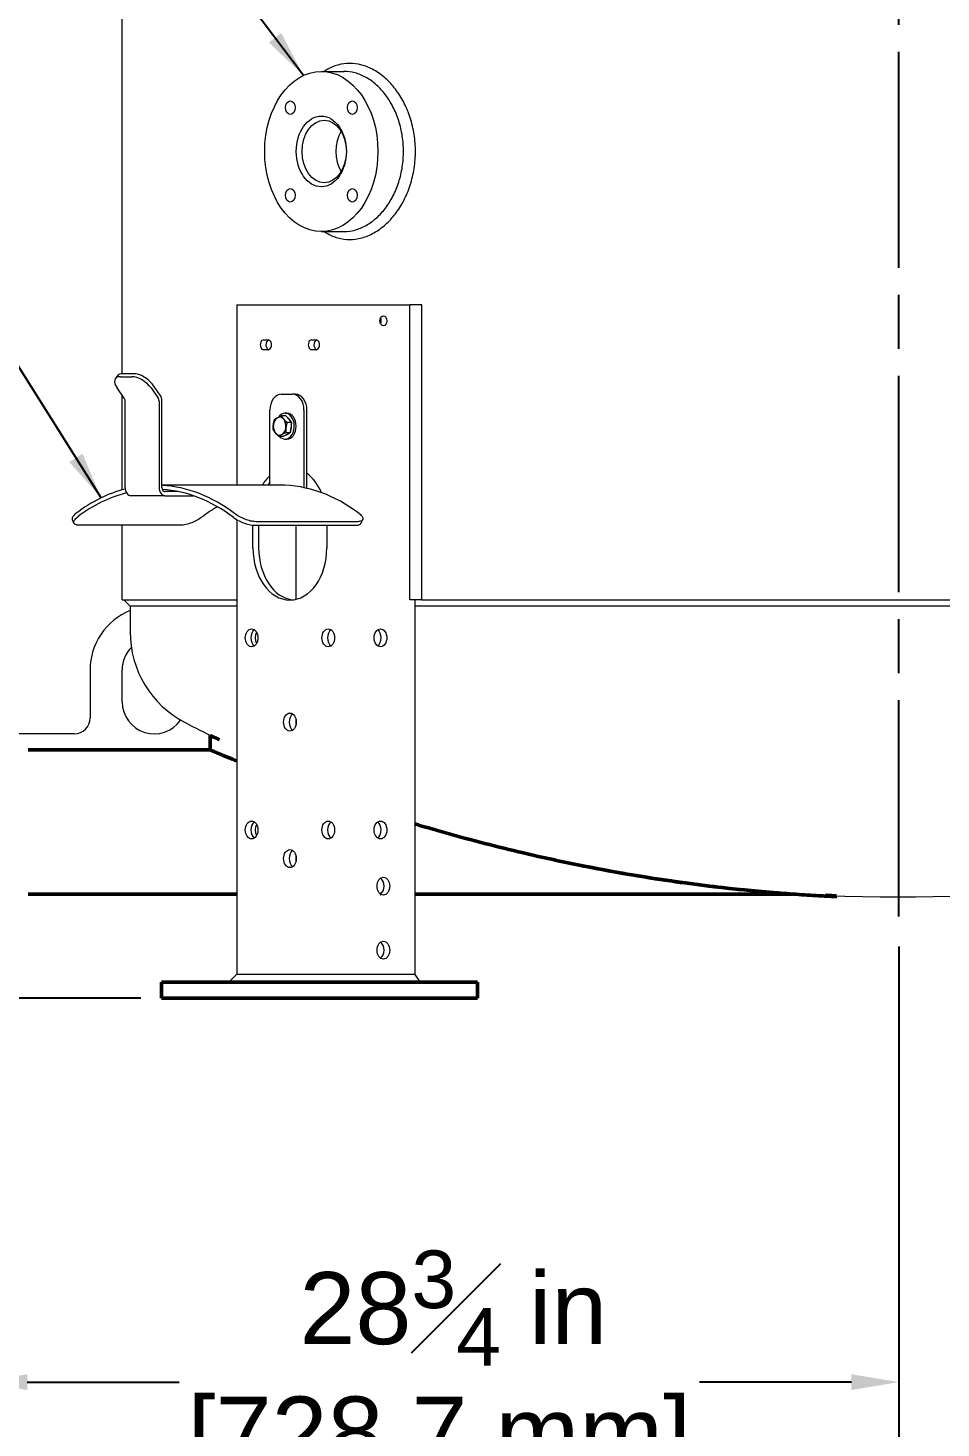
# Model space of a CAD drawing. Header units: inches. Extents: x 19 to 503, y 7 to 322.
# Drawn here: x 76.35 to 104.86, y 30.13 to 73.85 of the extents above; entities that cross this region are included whole.
import ezdxf

# ---------------------------------------------------------------- set-up
doc = ezdxf.new("R2010")
doc.units = ezdxf.units.IN
doc.header["$LTSCALE"] = 15
doc.header["$MEASUREMENT"] = 0
doc.linetypes.add('CHAIN', pattern=[0.7087, 0.4724, -0.0591, 0.1181, -0.0591])
doc.layers.add('Centerline', color=5, linetype='CHAIN', lineweight=25, true_color=0x0000ff)
for name, color, linetype, lineweight in [('Dimension (ANSI)', 7, 'Continuous', 25), ('Symbol (ANSI)', 7, 'Continuous', 25), ('Visible (ANSI)', 7, 'Continuous', 50)]:
    doc.layers.add(name, color=color, linetype=linetype, lineweight=lineweight)
doc.styles.add('MEMCOR Medium', font='arial.ttf')
doc.styles.add('Standard D-E', font='arial.ttf')
doc.dimstyles.new('Default (ANSI)', dxfattribs={"dimscale": 15, "dimtxt": 0.15, "dimasz": 0.098425, "dimexe": 0.125, "dimexo": 0.0625, "dimgap": 0.031496, "dimtad": 0, "dimtih": 1, "dimtoh": 1, "dimdec": 4, "dimrnd": 1e-08, "dimzin": 3, "dimdsep": 46, "dimlunit": 5, "dimtxsty": 'MEMCOR Medium', "dimcen": 0.09, "dimdle": 0.393701, "dimclrd": 256, "dimclre": 256, "dimclrt": 256, "dimadec": 0, "dimazin": 1, "dimtfac": 0.8, "dimtofl": 0, "dimtmove": 0, "dimatfit": 3, "dimfxl": 1, "dimfrac": 1, "dimtolj": 1, "dimtzin": 4, "dimlwd": -1, "dimlwe": -1, "dimarcsym": 0})
doc.dimstyles.new('in [mm] D-E NeptuneBenson$7', dxfattribs={"dimscale": 15, "dimtxt": 0.15, "dimasz": 0.098425, "dimexe": 0.125, "dimexo": 0.063, "dimgap": 0.031496, "dimtad": 0, "dimtih": 1, "dimtoh": 1, "dimdec": 4, "dimrnd": 1e-08, "dimzin": 3, "dimdsep": 46, "dimlunit": 5, "dimtxsty": 'Standard D-E', "dimcen": 0.09, "dimdle": 0.393701, "dimclrd": 256, "dimclre": 256, "dimclrt": 256, "dimadec": 1, "dimazin": 1, "dimtfac": 1, "dimtofl": 0, "dimtmove": 0, "dimatfit": 3, "dimfxl": 1, "dimfrac": 1, "dimtolj": 1, "dimtzin": 4, "dimlwd": -1, "dimlwe": -1, "dimarcsym": 0})

# ---------------------------------------------------------------- blocks, each defined once
blk = doc.blocks.new('*D21')
at = {"layer": 'Defpoints', "color": 0, "transparency": 16777216}
for p in [(45.734, 131.494), (84.314, 131.494), (80.815, 43.556)]:
    blk.add_point(p, dxfattribs=at)
at = {"layer": 'Dimension (ANSI)', "transparency": 16777216}
for p, q in [((83.377, 131.494), (43.859, 131.494)), ((45.734, 130.017), (45.734, 103.807)), ((45.734, 45.033), (45.734, 95.319)), ((79.877, 43.556), (43.859, 43.556))]:
    blk.add_line(p, q, dxfattribs=at)
for points in [[(45.488, 130.017), (45.98, 130.017), (45.734, 131.494)], [(45.488, 45.033), (45.98, 45.033), (45.734, 43.556)]]:
    blk.add_solid(points, dxfattribs=at)
at = {"layer": 'Dimension (ANSI)', "transparency": 16777216, "char_height": 2.25, "attachment_point": 5, "style": 'MEMCOR Medium'}
for s, insert in [('\\A1; 87{\\H0.8x;\\S15#16;} in', (45.734, 101.893)), ('\\A1;[2233.6 mm]', (45.734, 97.649))]:
    blk.add_mtext(s, dxfattribs=dict(at, insert=insert))
blk = doc.blocks.new('*D28')
at = {"layer": 'Defpoints', "color": 0, "transparency": 16777216}
for p in [(31.507, 140.509), (102.964, 140.509), (80.815, 43.556)]:
    blk.add_point(p, dxfattribs=at)
at = {"layer": 'Dimension (ANSI)', "transparency": 16777216}
for p, q in [((102.026, 140.509), (29.632, 140.509)), ((31.507, 139.032), (31.507, 88.995)), ((31.507, 45.033), (31.507, 80.507)), ((79.877, 43.556), (29.632, 43.556))]:
    blk.add_line(p, q, dxfattribs=at)
for points in [[(31.261, 139.032), (31.753, 139.032), (31.507, 140.509)], [(31.261, 45.033), (31.753, 45.033), (31.507, 43.556)]]:
    blk.add_solid(points, dxfattribs=at)
at = {"layer": 'Dimension (ANSI)', "transparency": 16777216, "char_height": 2.25, "attachment_point": 5, "style": 'MEMCOR Medium'}
for s, insert in [('\\A1; 96{\\H0.8x;\\S15#16;} in', (31.507, 87.081)), ('\\A1;[2462.6 mm]', (31.507, 82.837))]:
    blk.add_mtext(s, dxfattribs=dict(at, insert=insert))
blk = doc.blocks.new('*D29')
at = {"layer": 'Defpoints', "color": 0, "transparency": 16777216}
for p in [(103.539, 46.109), (74.849, 44.556), (103.539, 31.564)]:
    blk.add_point(p, dxfattribs=at)
at = {"layer": 'Dimension (ANSI)', "transparency": 16777216}
for p, q in [((103.539, 45.172), (103.539, 29.689)), ((74.849, 43.619), (74.849, 29.689)), ((76.325, 31.564), (81.069, 31.564)), ((102.062, 31.564), (97.319, 31.564))]:
    blk.add_line(p, q, dxfattribs=at)
for points in [[(76.325, 31.81), (76.325, 31.318), (74.849, 31.564)], [(102.062, 31.81), (102.062, 31.318), (103.539, 31.564)]]:
    blk.add_solid(points, dxfattribs=at)
at = {"layer": 'Dimension (ANSI)', "transparency": 16777216, "char_height": 2.25, "attachment_point": 5, "style": 'MEMCOR Medium'}
for s, insert in [('\\A1; 28{\\H0.8x;\\S3#4;} in', (89.194, 33.875)), ('\\A1;[728.7 mm]', (89.194, 29.65))]:
    blk.add_mtext(s, dxfattribs=dict(at, insert=insert))
blk = doc.blocks.new('*D30')
at = {"layer": 'Defpoints', "color": 0, "transparency": 16777216}
for p in [(67.759, 49.056), (70.301, 49.056), (80.815, 43.556)]:
    blk.add_point(p, dxfattribs=at)
at = {"layer": 'Dimension (ANSI)', "transparency": 16777216}
for p, q in [((69.364, 49.056), (65.884, 49.056)), ((67.759, 47.58), (67.759, 45.033)), ((79.877, 43.556), (65.884, 43.556)), ((67.759, 43.556), (67.759, 35.918)), ((67.759, 35.918), (66.283, 35.918))]:
    blk.add_line(p, q, dxfattribs=at)
for points in [[(67.513, 47.58), (68.005, 47.58), (67.759, 49.056)], [(67.513, 45.033), (68.005, 45.033), (67.759, 43.556)]]:
    blk.add_solid(points, dxfattribs=at)
at = {"layer": 'Dimension (ANSI)', "transparency": 16777216, "char_height": 2.25, "attachment_point": 5, "style": 'MEMCOR Medium'}
for s, insert in [('\\A1; 5{\\H0.8x;\\S1#2;} in', (58.158, 38.217)), ('\\A1;[139.7 mm]', (58.158, 34.003))]:
    blk.add_mtext(s, dxfattribs=dict(at, insert=insert))

msp = doc.modelspace()

# ---------------------------------------------------------------- linework, layer by layer
at = {"layer": 'Centerline', "ltscale": 0.952448}
msp.add_line((103.53866, 46.1093), (103.53866, 143.2342), dxfattribs=at)
at = {"layer": 'Visible (ANSI)', "linetype": 'Continuous', "lineweight": 18}
for p, q in [((79.28895, 63.0527), (79.28895, 107.2437)), ((85.50764, 72.4937), (86.21515, 72.4937)), ((85.50764, 67.4937), (86.21515, 67.4937)), ((82.86825, 65.2062), (83.07035, 65.2062)), ((82.86825, 65.2062), (82.86825, 59.57303)), ((83.07035, 65.2062), (85.98363, 65.2062)), ((85.98363, 65.2062), (86.95944, 65.2062)), ((86.95944, 65.2062), (88.26991, 65.2062)), ((88.64317, 65.2062), (88.26991, 65.2062)), ((88.26991, 55.9937), (88.26991, 65.2062)), ((88.64317, 55.9937), (88.64317, 65.2062)), ((83.71028, 64.1112), (83.84463, 64.1112)), ((85.20935, 64.1112), (85.3437, 64.1112)), ((83.84463, 63.8012), (83.71028, 63.8012)), ((85.3437, 63.8012), (85.20935, 63.8012)), ((79.14015, 62.98795), (79.07515, 62.89603)), ((79.2334, 62.9609), (79.58696, 62.9609)), ((79.65196, 63.05283), (79.2984, 63.05283)), ((79.35309, 62.29164), (79.12985, 62.60735)), ((80.19051, 62.60735), (80.41375, 62.29164)), ((80.47875, 62.38356), (80.25551, 62.69928)), ((79.28895, 59.42703), (79.28895, 62.38235)), ((79.38002, 59.50323), (79.38002, 62.19971)), ((80.44068, 62.19971), (80.44068, 59.50323)), ((80.5326, 59.50323), (80.5326, 62.19971)), ((84.25829, 62.4162), (84.61184, 62.4162)), ((84.70377, 62.4162), (84.61184, 62.4162)), ((83.90474, 59.57303), (83.90474, 61.9162)), ((84.40077, 61.73572), (84.26436, 61.73572)), ((84.3785, 61.8222), (84.43507, 61.8222)), ((84.40077, 61.73572), (84.48861, 61.63137)), ((84.9654, 61.9162), (84.9654, 59.50323)), ((85.05732, 59.50323), (85.05732, 61.9162)), ((84.5365, 61.20752), (84.4001, 61.20752)), ((84.5365, 61.20752), (84.42869, 61.1521)), ((84.57645, 61.52703), (84.44005, 61.52703)), ((84.48861, 61.63137), (84.57645, 61.52703)), ((84.55648, 61.36727), (84.5365, 61.20752)), ((84.57645, 61.52703), (84.55648, 61.36727)), ((84.32087, 61.09669), (84.18447, 61.09669)), ((84.42869, 61.1521), (84.32087, 61.09669)), ((84.3785, 61.0102), (84.43507, 61.0102)), ((84.21021, 59.57303), (80.5326, 59.57303)), ((80.62452, 59.24323), (79.56386, 59.24323)), ((81.03028, 59.37323), (80.62452, 59.37323)), ((80.62452, 59.24323), (81.51552, 59.24323)), ((77.78271, 58.38582), (77.7336, 58.49573)), ((81.12195, 58.32352), (77.93997, 58.32352)), ((79.28895, 55.9937), (79.28895, 58.32352)), ((82.86825, 58.49833), (82.86825, 44.3062)), ((83.37441, 57.6162), (83.37441, 58.32473)), ((83.40937, 58.32352), (86.59136, 58.32352)), ((86.64046, 58.43342), (83.45848, 58.43342)), ((83.55118, 58.32352), (83.55118, 57.6162)), ((84.71512, 58.32352), (84.71512, 56.00806)), ((85.67957, 58.32352), (85.67957, 57.6162)), ((86.74861, 58.38582), (86.79772, 58.49573)), ((79.28895, 55.9937), (82.86825, 55.9937)), ((79.53866, 55.7937), (79.33866, 55.9937)), ((88.64317, 55.9937), (88.26991, 55.9937)), ((88.42743, 55.9937), (88.42743, 44.3062)), ((88.64317, 55.9937), (118.43415, 55.9937)), ((79.53866, 55.7937), (79.53866, 54.9937)), ((82.86825, 55.7937), (79.53866, 55.7937)), ((118.64988, 55.7937), (88.42743, 55.7937)), ((78.28914, 53.8062), (78.28914, 52.3062)), ((79.28914, 52.8062), (79.28914, 53.8062)), ((84.71512, 52.26244), (84.71512, 52.08796)), ((77.78914, 51.8062), (75.72866, 51.8062)), ((84.71512, 47.99944), (84.71512, 47.82496)), ((82.86825, 44.3062), (82.61825, 44.0562)), ((82.86825, 44.3062), (83.07035, 44.3062)), ((83.07035, 44.3062), (85.98363, 44.3062)), ((85.98363, 44.3062), (86.95944, 44.3062)), ((86.95944, 44.3062), (88.42743, 44.3062)), ((88.60421, 44.0562), (88.42743, 44.3062))]:
    msp.add_line(p, q, dxfattribs=at)
at = {"layer": 'Visible (ANSI)'}
for p, q in [((82.03585, 51.3062), (82.03585, 51.7562)), ((82.03585, 51.3062), (76.34866, 51.3062)), ((76.34866, 46.8062), (82.86825, 46.8062)), ((87.3507, 46.8062), (87.36305, 46.8062)), ((88.42743, 46.8062), (100.19914, 46.8062)), ((101.59117, 46.72613), (101.59117, 46.74613)), ((80.52179, 44.0562), (80.81468, 44.0562)), ((80.52179, 44.0562), (80.52179, 43.5562)), ((86.55639, 44.0562), (80.81468, 44.0562)), ((86.55639, 44.0562), (87.9706, 44.0562)), ((90.09192, 44.0562), (87.9706, 44.0562)), ((90.09192, 44.0562), (90.38481, 44.0562)), ((90.38481, 44.0562), (90.38481, 43.5562)), ((80.81468, 43.5562), (80.52179, 43.5562)), ((86.55639, 43.5562), (80.81468, 43.5562)), ((87.9706, 43.5562), (86.55639, 43.5562)), ((90.09192, 43.5562), (87.9706, 43.5562)), ((90.38481, 43.5562), (90.09192, 43.5562))]:
    msp.add_line(p, q, dxfattribs=at)
at = {"layer": 'Visible (ANSI)', "linetype": 'Continuous', "lineweight": 18}
for centre, radius, start, end in [((80.28914, 53.8062), 2, 112.039365, 180), ((82.72865, 54.98924), 3.19, 179.919853, 242.534488), ((80.28914, 53.8062), 1, 135.542129, 180), ((80.28914, 52.8062), 1, 180, 325.43522), ((77.78914, 52.3062), 0.5, 270, 0), ((103.53866, 95.0237), 48.31, 242.534488, 243.75604), ((103.53866, 95.0237), 48.31, 267.353566, 288.227871)]:
    msp.add_arc(centre, radius, start, end, dxfattribs=at)
for centre, major_axis in [((85.50764, 69.9937), (0, 2.5)), ((84.53889, 71.36372), (0, 0.21094)), ((86.47639, 71.36372), (0, -0.21094)), ((85.50764, 69.9937), (0, -1.105)), ((85.59956, 69.9937), (0, 0.975)), ((84.53889, 68.62368), (0, 0.21094)), ((86.47639, 68.62368), (0, -0.21094)), ((87.44526, 64.7062), (0, -0.155)), ((83.33057, 54.8062), (0, -0.28)), ((85.72341, 54.8062), (0, -0.28)), ((87.35542, 54.8062), (0, 0.28)), ((84.52699, 52.1752), (0, -0.28)), ((83.33057, 48.8062), (0, -0.28)), ((85.72341, 48.8062), (0, -0.28)), ((87.35542, 48.8062), (0, 0.28)), ((84.52699, 47.9122), (0, -0.28)), ((87.44526, 47.0522), (0, -0.28)), ((87.44526, 45.0522), (0, -0.28))]:
    msp.add_ellipse(centre, major_axis=major_axis, ratio=0.70710678, dxfattribs=at)
for centre, major_axis, ratio, start_param, end_param in [((86.65315, 69.9937), (0, -0.975), 0.70710678, 4.01124167, 5.41353629), ((87.26849, 64.7062), (0, 0.155), 0.70710678, 4.07971898, 5.34505898), ((83.71028, 63.9562), (0, -0.155), 0.70710678, 3.14159265, 6.28318531), ((83.88706, 63.9562), (0, 0.155), 0.70710678, 0.19477764, 2.94681501), ((83.84463, 63.9562), (0, 0.155), 0.70710678, 3.14159265, 6.28318531), ((85.20935, 63.9562), (0, -0.155), 0.70710678, 3.14159265, 6.28318531), ((85.38612, 63.9562), (0, 0.155), 0.70710678, 0.19477764, 2.94681501), ((85.3437, 63.9562), (0, 0.155), 0.70710678, 3.14159265, 6.28318531), ((79.4834, 62.60735), (-0.40825, 0.28868), 0.5, 5.6677056, 7.23850193), ((79.5484, 62.69928), (-0.40825, 0.28868), 0.5, 5.6677056, 6.28318531), ((79.83696, 62.60735), (0.40825, -0.28868), 0.5, 0.95531662, 2.52611294), ((79.90196, 62.69928), (-0.40825, 0.28868), 0.5, 4.09690927, 5.6677056), ((79.28809, 62.19971), (0, -0.13), 0.70710678, 1.57079633, 2.35619449), ((80.34875, 62.19971), (0, 0.13), 0.70710678, 4.71238898, 5.49778714), ((80.34875, 62.19971), (0, -0.26), 0.70710678, 1.57079633, 2.35619449), ((84.25829, 61.9162), (0, 0.5), 0.70710678, 0, 1.57079633), ((84.61184, 61.9162), (0, 0.5), 0.70710678, 4.71238898, 6.28318531), ((84.70377, 61.9162), (0, 0.5), 0.70710678, 4.71238898, 6.28318531), ((84.20667, 61.4162), (0, 0.281), 0.70710678, 0.34859138, 1.39578893), ((84.20667, 61.4162), (0, 0.281), 0.70710678, 5.58457913, 6.63177669), ((84.3785, 61.4162), (0, -0.406), 0.70710678, 5.6182908, 10.23616266), ((84.43507, 61.4162), (0, -0.406), 0.70710678, 0, 3.14159265), ((84.3785, 61.4162), (0, 0.281), 0.70710678, 5.24462856, 5.9245297), ((84.20667, 61.4162), (0, -0.281), 0.70710678, 4.53738158, 5.58457913), ((84.20667, 61.4162), (0, -0.281), 0.70710678, 0.34859138, 1.39578893), ((84.20667, 61.4162), (0, 0.281), 0.70710678, 4.53738158, 5.58457913), ((84.3785, 61.4162), (0, -0.281), 0.70710678, 0.97404683, 1.81753103), ((84.20667, 61.4162), (0, -0.281), 0.70710678, 5.58457913, 6.63177669), ((84.3785, 61.4162), (0, -0.281), 0.70710678, 0.10141056, 0.5957722), ((84.52699, 58.4962), (0, -1.63), 0.70710678, 2.11404801, 2.66345926), ((79.56386, 59.50323), (0, -0.26), 0.70710678, 4.71238898, 6.28318531), ((80.62452, 59.50323), (0, -0.26), 0.70710678, 4.71238898, 6.28318531), ((80.32112, 52.20303), (0, 7.37), 0.70710678, 5.78754415, 6.24259348), ((80.62452, 59.50323), (0, -0.13), 0.70710678, 4.71238898, 6.28318531), ((84.52699, 58.4962), (0, 1.63), 0.70710678, 0.57029133, 0.84913897), ((84.70377, 58.4962), (0, -1.63), 0.70710678, 3.90758363, 3.99073162), ((84.21021, 52.20303), (0, 7.37), 0.70710678, 5.78754415, 6.28318531), ((84.87347, 59.50323), (0, 0.13), 0.70710678, 4.65113704, 4.71238898), ((84.87347, 59.50323), (0, -0.26), 0.70710678, 1.46300553, 1.57079633), ((80.32112, 52.20303), (0, 7.37), 0.70710678, 0.18090041, 0.49564116), ((80.32112, 52.20303), (0, 7.24), 0.70710678, 0.17578008, 0.49442012), ((80.32112, 52.20303), (0, 7.24), 0.70710678, 5.78876518, 6.23927868), ((84.21021, 52.20303), (0, 7.24), 0.70710678, 0.38961712, 0.49442012), ((84.52699, 57.6162), (0, -1.63), 0.70710678, 4.71238898, 7.85398163), ((84.70377, 57.6162), (0, -1.63), 0.70710678, 4.71238898, 6.20642283), ((83.50734, 54.8062), (0, -0.28), 0.70710678, 3.60436277, 5.82041519), ((83.64311, 54.8062), (0, 0.28), 0.70710678, 0.90964484, 2.23194781), ((85.90019, 54.8062), (0, -0.28), 0.70710678, 3.60436277, 5.82041519), ((87.17864, 54.8062), (0, 0.28), 0.70710678, 3.60436277, 5.82041519), ((84.70377, 52.1752), (0, -0.28), 0.70710678, 3.60436277, 5.82041519), ((83.50734, 48.8062), (0, -0.28), 0.70710678, 3.60436277, 5.82041519), ((83.64311, 48.8062), (0, 0.28), 0.70710678, 0.90964484, 2.23194781), ((85.90019, 48.8062), (0, -0.28), 0.70710678, 3.60436277, 5.82041519), ((87.17864, 48.8062), (0, 0.28), 0.70710678, 3.60436277, 5.82041519), ((84.70377, 47.9122), (0, -0.28), 0.70710678, 3.60436277, 5.82041519), ((87.26849, 47.0522), (0, 0.28), 0.70710678, 3.60436277, 5.82041519), ((87.26849, 45.0522), (0, 0.28), 0.70710678, 3.60436277, 5.82041519)]:
    msp.add_ellipse(centre, major_axis=major_axis, ratio=ratio, start_param=start_param, end_param=end_param, dxfattribs=at)
for points, knots in [([(85.60161, 67.49371), (85.622, 67.47985), (85.64261, 67.46654), (85.77795, 67.38362), (85.89869, 67.33053), (86.1444, 67.26088), (86.26936, 67.24433), (86.51369, 67.24433), (86.64133, 67.26088), (86.898, 67.33053), (87.02702, 67.38362), (87.27688, 67.52396), (87.39792, 67.61132), (87.6236, 67.81315), (87.72822, 67.92764), (87.91458, 68.17157), (88.00272, 68.30938), (88.15892, 68.60951), (88.22699, 68.77183), (88.33667, 69.11048), (88.37837, 69.28708), (88.43313, 69.64231), (88.44618, 69.82093), (88.44618, 70.16647), (88.43313, 70.34509), (88.37837, 70.70032), (88.33667, 70.87693), (88.22699, 71.21557), (88.15892, 71.37789), (88.00272, 71.67802), (87.91458, 71.81583), (87.72822, 72.05976), (87.6236, 72.17425), (87.39792, 72.37608), (87.27688, 72.46344), (87.02702, 72.60378), (86.898, 72.65687), (86.64133, 72.72652), (86.51369, 72.74307), (86.26936, 72.74307), (86.1444, 72.72652), (85.89869, 72.65687), (85.77795, 72.60378), (85.64261, 72.52086), (85.622, 72.50755), (85.60161, 72.49369)], [7.65976502, 7.65976502, 7.65976502, 7.65976502, 7.89895296, 7.89895296, 9.21544017, 9.21544017, 10.53192738, 10.53192738, 11.84841459, 11.84841459, 13.1649018, 13.1649018, 14.48138901, 14.48138901, 15.79787622, 15.79787622, 17.11437085, 17.11437085, 18.43086548, 18.43086548, 19.74736012, 19.74736012, 21.06385475, 21.06385475, 22.38034939, 22.38034939, 23.69684402, 23.69684402, 25.01333865, 25.01333865, 26.32983329, 26.32983329, 27.6463205, 27.6463205, 28.96280771, 28.96280771, 30.27929492, 30.27929492, 31.59578213, 31.59578213, 32.91226934, 32.91226934, 34.22875655, 34.22875655, 34.46794448, 34.46794448, 34.46794448, 34.46794448]), ([(86.21515, 67.4937), (86.32622, 67.4937), (86.44215, 67.50874), (86.67502, 67.57206), (86.79195, 67.62033), (87.01821, 67.74793), (87.12771, 67.82737), (87.33171, 68.0109), (87.4262, 68.11501), (87.59441, 68.33685), (87.67391, 68.46218), (87.81472, 68.73512), (87.87603, 68.88272), (87.9748, 69.19066), (88.01233, 69.35125), (88.06161, 69.67423), (88.07335, 69.83663), (88.07335, 70.15077), (88.06161, 70.31317), (88.01233, 70.63616), (87.9748, 70.79674), (87.87603, 71.10468), (87.81472, 71.25229), (87.67391, 71.52522), (87.59441, 71.65055), (87.4262, 71.87239), (87.33171, 71.9765), (87.12771, 72.16004), (87.01821, 72.23947), (86.79195, 72.36707), (86.67502, 72.41534), (86.44215, 72.47866), (86.32622, 72.4937), (86.21515, 72.4937)], [-28.7249928, -28.7249928, -28.7249928, -28.7249928, -27.52812031, -27.52812031, -26.33124782, -26.33124782, -25.13437533, -25.13437533, -23.93750284, -23.93750284, -22.74062593, -22.74062593, -21.54374902, -21.54374902, -20.34687211, -20.34687211, -19.1499952, -19.1499952, -17.95311829, -17.95311829, -16.75624138, -16.75624138, -15.55936447, -15.55936447, -14.36248756, -14.36248756, -13.16561507, -13.16561507, -11.96874258, -11.96874258, -10.77187009, -10.77187009, -9.5749976, -9.5749976, -9.5749976, -9.5749976]), ([(77.84261, 58.68615), (77.80352, 58.65626), (77.77097, 58.6236), (77.73144, 58.56215), (77.72443, 58.5334), (77.72995, 58.50538), (77.73152, 58.50048), (77.73366, 58.49576)], [5.7511729, 5.7511729, 5.7511729, 5.7511729, 6.23002731, 6.23002731, 6.70888172, 6.70888172, 6.81364761, 6.81364761, 6.81364761, 6.81364761]), ([(83.45848, 58.43342), (83.41408, 58.43342), (83.35924, 58.44015), (83.24153, 58.46718), (83.17864, 58.48745), (83.06208, 58.5334), (83.00064, 58.56215), (82.88897, 58.6236), (82.83872, 58.65626), (82.79963, 58.68615)], [3.83284768, 3.83284768, 3.83284768, 3.83284768, 4.3112545, 4.3112545, 4.78966133, 4.78966133, 5.26851574, 5.26851574, 5.74737015, 5.74737015, 5.74737015, 5.74737015]), ([(86.68871, 58.68615), (86.7278, 58.65626), (86.76035, 58.6236), (86.79989, 58.56215), (86.80689, 58.5334), (86.79785, 58.48745), (86.78122, 58.46718), (86.72472, 58.44015), (86.68485, 58.43342), (86.64046, 58.43342)], [1.91832521, 1.91832521, 1.91832521, 1.91832521, 2.39717963, 2.39717963, 2.87603404, 2.87603404, 3.35444086, 3.35444086, 3.83284768, 3.83284768, 3.83284768, 3.83284768]), ([(77.93997, 58.32352), (77.89557, 58.32352), (77.85571, 58.33025), (77.79921, 58.35728), (77.78258, 58.37754), (77.77355, 58.42347), (77.78057, 58.4522), (77.82014, 58.51357), (77.85271, 58.54617), (77.89183, 58.57599)], [7.66611289, 7.66611289, 7.66611289, 7.66611289, 8.14452025, 8.14452025, 8.6229276, 8.6229276, 9.10179881, 9.10179881, 9.58067001, 9.58067001, 9.58067001, 9.58067001]), ([(81.78092, 58.57599), (81.7418, 58.54617), (81.69153, 58.51357), (81.57982, 58.4522), (81.51837, 58.42347), (81.40179, 58.37754), (81.3389, 58.35728), (81.22119, 58.33025), (81.16634, 58.32352), (81.12195, 58.32352)], [5.75155612, 5.75155612, 5.75155612, 5.75155612, 6.23042733, 6.23042733, 6.70929853, 6.70929853, 7.18770589, 7.18770589, 7.66611324, 7.66611324, 7.66611324, 7.66611324]), ([(82.75041, 58.57599), (82.78952, 58.54617), (82.8398, 58.51357), (82.9515, 58.4522), (83.01296, 58.42347), (83.12954, 58.37754), (83.19243, 58.35728), (83.31014, 58.33025), (83.36498, 58.32352), (83.40937, 58.32352)], [1.91849933, 1.91849933, 1.91849933, 1.91849933, 2.39737053, 2.39737053, 2.87624174, 2.87624174, 3.35464909, 3.35464909, 3.83305645, 3.83305645, 3.83305645, 3.83305645]), ([(86.59136, 58.32352), (86.63575, 58.32352), (86.67561, 58.33025), (86.72593, 58.35432), (86.7409, 58.36899), (86.74855, 58.38584)], [3.833056446, 3.833056446, 3.833056446, 3.833056446, 4.311463801, 4.311463801, 4.685104943, 4.685104943, 4.685104943, 4.685104943])]:
    msp.add_open_spline(points, degree=3, knots=knots, dxfattribs=at)
for points in [[(84.04873, 61.62488), (84.08876, 61.65458), (84.1388, 61.6803)], [(84.1388, 61.6803), (84.18884, 61.70602), (84.26436, 61.73572)], [(84.26436, 61.73572), (84.29369, 61.6798), (84.33446, 61.63137)], [(84.00878, 61.30537), (84.00174, 61.39098), (84.01101, 61.46513)], [(84.07888, 61.20103), (84.03811, 61.24945), (84.00878, 61.30537)], [(84.01101, 61.46513), (84.02028, 61.53927), (84.04873, 61.62488)], [(84.4001, 61.20752), (84.32458, 61.17782), (84.27454, 61.1521)], [(84.33446, 61.63137), (84.37523, 61.58295), (84.44005, 61.52703)], [(84.40233, 61.36727), (84.39306, 61.29313), (84.4001, 61.20752)], [(84.44005, 61.52703), (84.4116, 61.44142), (84.40233, 61.36727)], [(84.18447, 61.09669), (84.11964, 61.1526), (84.07888, 61.20103)], [(84.27454, 61.1521), (84.2245, 61.12638), (84.18447, 61.09669)]]:
    msp.add_rational_spline(points, [1, 1.0379548493, 1], degree=2, dxfattribs=at)
at = {"layer": 'Visible (ANSI)'}
for points, knots in [([(82.33252, 51.62423), (82.29625, 51.64026), (82.26275, 51.6551), (82.17606, 51.69358), (82.124, 51.7168), (82.07126, 51.74036), (82.05777, 51.74639), (82.04007, 51.75431), (82.03585, 51.7562), (82.03585, 51.7562)], [-48.65696769, -48.65696769, -48.65696769, -48.65696769, -48.25019437, -48.25019437, -47.48944569, -47.48944569, -47.10907135, -47.10907135, -46.72869701, -46.72869701, -46.72869701, -46.72869701]), ([(82.86829, 50.96066), (82.77527, 50.99854), (82.68237, 51.0366), (82.52441, 51.10174), (82.45737, 51.12953), (82.33534, 51.18032), (82.28035, 51.20331), (82.17662, 51.2468), (82.12435, 51.26882), (82.0714, 51.29117), (82.05786, 51.29689), (82.04008, 51.30441), (82.03585, 51.3062), (82.03585, 51.3062)], [-50.29355001, -50.29355001, -50.29355001, -50.29355001, -49.5121964, -49.5121964, -48.88119539, -48.88119539, -48.25019437, -48.25019437, -47.48944569, -47.48944569, -47.10907135, -47.10907135, -46.72869701, -46.72869701, -46.72869701, -46.72869701]), ([(101.59117, 46.72613), (101.59117, 46.72613), (101.58927, 46.72621), (101.58186, 46.72654), (101.57634, 46.72678), (101.55579, 46.72769), (101.53666, 46.72855), (101.49174, 46.73058), (101.46212, 46.73194), (101.39849, 46.73494), (101.36443, 46.73657), (101.25944, 46.74171), (101.18579, 46.74548), (101.00826, 46.75492), (100.89407, 46.76134), (100.65977, 46.77537), (100.5396, 46.78296), (100.17304, 46.80748), (99.92071, 46.82614), (99.15987, 46.88821), (98.64792, 46.93801), (97.42785, 47.07298), (96.6358, 47.17754), (95.01604, 47.43117), (94.18825, 47.58027), (92.53589, 47.91821), (91.71122, 48.10706), (90.10277, 48.51262), (89.31897, 48.7293), (88.52533, 48.96523), (88.47649, 48.97982), (88.42744, 48.99454)], [-93.45739402, -93.45739402, -93.45739402, -93.45739402, -93.36072229, -93.36072229, -93.26405056, -93.26405056, -93.0707071, -93.0707071, -92.81368806, -92.81368806, -92.55666902, -92.55666902, -92.04263094, -92.04263094, -91.21342771, -91.21342771, -90.38422449, -90.38422449, -88.72581805, -88.72581805, -85.40900516, -85.40900516, -80.05055713, -80.05055713, -74.6921091, -74.6921091, -69.33366106, -69.33366106, -63.97521303, -63.97521303, -63.6255391, -63.6255391, -63.6255391, -63.6255391]), ([(99.62069, 46.85064), (98.39773, 46.95151), (97.16994, 47.09574), (94.8596, 47.45248), (93.7746, 47.65517), (92.69331, 47.89036)], [0, 0, 0, 0, 9.61120125, 9.61120125, 18.12053957, 18.12053957, 18.12053957, 18.12053957]), ([(101.59117, 46.74613), (101.59117, 46.74613), (101.58927, 46.74625), (101.58182, 46.74673), (101.57628, 46.74709), (101.55564, 46.74844), (101.53644, 46.74969), (101.49135, 46.75268), (101.46161, 46.75466), (101.39773, 46.759), (101.36354, 46.76135), (101.30591, 46.76537), (101.28304, 46.76698), (101.2601, 46.76862)], [-93.45739402, -93.45739402, -93.45739402, -93.45739402, -93.36072229, -93.36072229, -93.26405056, -93.26405056, -93.0707071, -93.0707071, -92.81368806, -92.81368806, -92.55666902, -92.55666902, -92.39208017, -92.39208017, -92.39208017, -92.39208017])]:
    msp.add_open_spline(points, degree=3, knots=knots, dxfattribs=at)

# ---------------------------------------------------------------- dimensions: what is measured, and where the dimension line sits
at = {"layer": 'Dimension (ANSI)'}
for base, p1, p2, angle, text, override, picture, middle in [((31.50691, 140.5087), (80.81468, 43.5562), (102.96366, 140.5087), 90, ' <> in\\X[2462.6 mm]', {"dimgap": 0.031496, "dimdec": 4, "dimpost": '', "dimtol": 0, "dimlim": 0, "dimtp": 0, "dimtm": 0, "dimtdec": 2, "dimatfit": 1}, '*D28', (31.50691, 84.7509)), ((45.73377, 131.4937), (80.81468, 43.5562), (84.31424, 131.4937), 90, ' <> in\\X[2233.6 mm]', {"dimgap": 0.031496, "dimdec": 4, "dimpost": '', "dimtol": 0, "dimlim": 0, "dimtp": 0, "dimtm": 0, "dimtdec": 2, "dimatfit": 1}, '*D21', (45.73377, 99.56289)), ((67.75942, 49.0562), (80.81468, 43.5562), (70.30141, 49.0562), 90, ' <> in\\X[139.7 mm]', {"dimgap": 0.031496, "dimdec": 4, "dimpost": '', "dimtol": 0, "dimlim": 0, "dimtp": 0, "dimtm": 0, "dimtdec": 2, "dimatfit": 2}, '*D30', (58.15815, 35.91776)), ((103.53866, 31.56407), (74.84866, 44.5562), (103.53866, 46.1093), 180, ' <> in\\X[728.7 mm]', {"dimgap": 0.031496, "dimtih": 0, "dimtoh": 0, "dimdec": 3, "dimpost": '', "dimtol": 0, "dimlim": 0, "dimtp": 0, "dimtm": 0, "dimtdec": 3, "dimatfit": 1}, '*D29', (89.19366, 31.56407))]:
    dim = msp.add_linear_dim(base=base, p1=p1, p2=p2, angle=angle, text=text, dimstyle='Default (ANSI)', override=override, dxfattribs=at)
    dim.commit()
    dim.dimension.update_dxf_attribs({"geometry": picture, "text_midpoint": middle, "dimtype": 160})

# ---------------------------------------------------------------- leaders
at = {"layer": 'Symbol (ANSI)', "annotation_type": 0, "has_hookline": 1, "hookline_direction": 1}
for points, text_width in [([(84.95093, 72.36649), (74.87953, 85.72215), (73.40315, 85.72215)], 23.21982), ([(78.63058, 59.17447), (73.01797, 68.10595), (71.54159, 68.10595)], 14.55287)]:
    msp.add_leader(points, dimstyle='in [mm] D-E NeptuneBenson$7', override={"dimtad": 0}, dxfattribs=dict(at, text_width=text_width))

doc.saveas('drawing.dxf')
